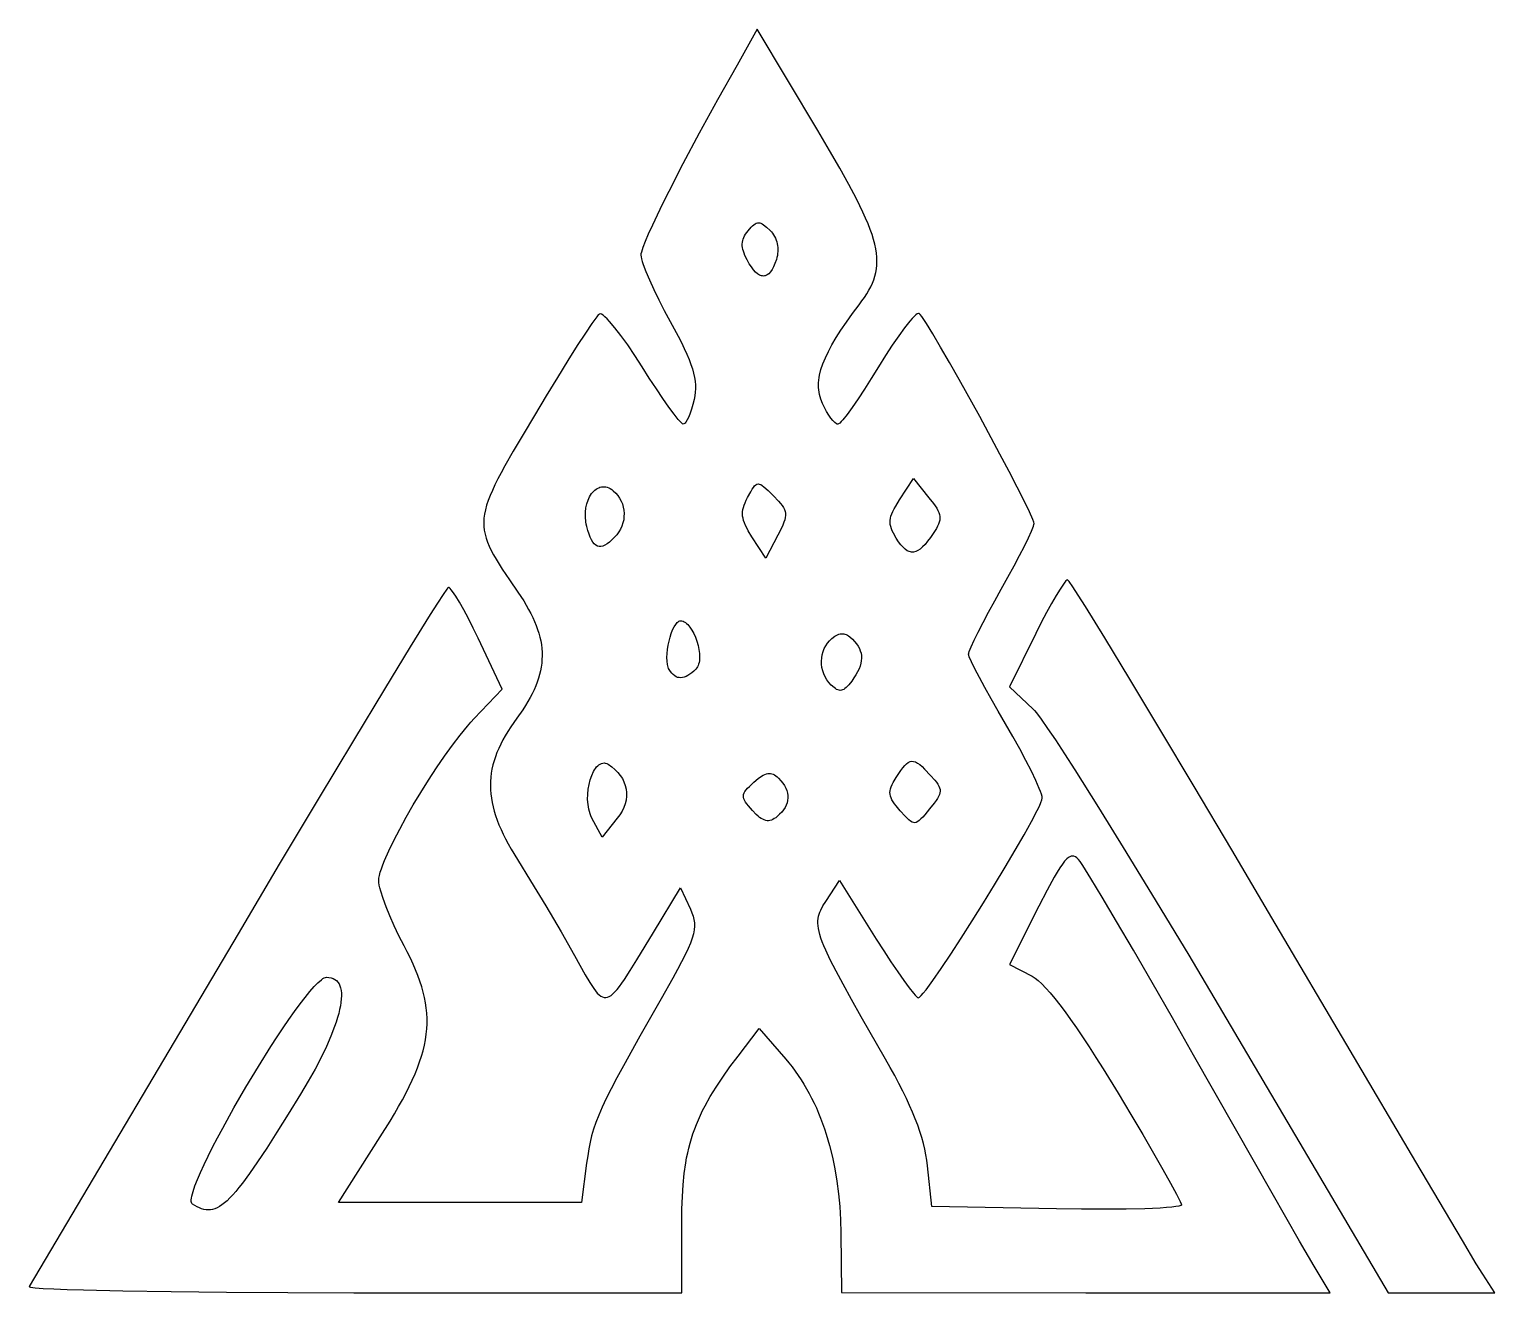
# Model space of a CAD drawing. Extents: x 0 to 1400, y 0 to 980.
# Drawn here: x 611.3 to 790.2, y 277 to 431.2 of the extents above; entities that cross this region are included whole.
import ezdxf

# ---------------------------------------------------------------- set-up
doc = ezdxf.new("R2010")
doc.units = 0
doc.layers.add('Calque_par_d_faut', color=18, linetype='CONTINUOUS')

msp = doc.modelspace()

# ---------------------------------------------------------------- linework, layer by layer
at = {"layer": 'Calque_par_d_faut'}
for points in [[(691, 285.54), (691.02, 287.19), (691.07, 288.73), (691.16, 290.17), (691.3, 291.54), (691.48, 292.83), (691.59, 293.45), (691.72, 294.06), (691.86, 294.66), (692.01, 295.25), (692.18, 295.83), (692.36, 296.41), (692.57, 296.98), (692.78, 297.54), (693.02, 298.1), (693.27, 298.66), (693.54, 299.22), (693.83, 299.79), (694.47, 300.93), (695.18, 302.1), (695.99, 303.3), (696.88, 304.56), (697.86, 305.88), (700.44, 309.26), (703.68, 305.51), (704.08, 305.04), (704.46, 304.55), (704.84, 304.04), (705.2, 303.53), (705.55, 303), (705.89, 302.46), (706.22, 301.9), (706.54, 301.33), (706.84, 300.75), (707.14, 300.15), (707.42, 299.55), (707.69, 298.93), (707.94, 298.3), (708.19, 297.65), (708.42, 297), (708.64, 296.33), (708.84, 295.65), (709.04, 294.97), (709.39, 293.56), (709.69, 292.1), (709.94, 290.61), (710.14, 289.08), (710.29, 287.5), (710.39, 285.9), (710.43, 284.25), (710.5, 277.01), (740.33, 277), (770.16, 277), (768.2, 280.25), (766.42, 283.29), (763.06, 289.15), (758.58, 297.01), (753.47, 306), (750.88, 310.55), (748.41, 314.85), (746.13, 318.79), (744.08, 322.3), (742.33, 325.26), (740.93, 327.57), (739.95, 329.15), (739.63, 329.63), (739.43, 329.88), (739.24, 330.07), (739.04, 330.21), (738.85, 330.29), (738.75, 330.3), (738.65, 330.3), (738.54, 330.29), (738.44, 330.25), (738.22, 330.13), (737.98, 329.94), (737.72, 329.66), (737.45, 329.31), (737.14, 328.87), (736.81, 328.33), (736.44, 327.7), (735.6, 326.15), (734.58, 324.16), (731, 317.05), (733.76, 315.63), (734.12, 315.4), (734.52, 315.09), (734.96, 314.68), (735.44, 314.19), (735.97, 313.6), (736.53, 312.92), (737.14, 312.15), (737.78, 311.3), (738.46, 310.35), (739.18, 309.32), (739.93, 308.21), (740.73, 307), (741.55, 305.71), (742.42, 304.34), (744.26, 301.34), (745.81, 298.74), (747.26, 296.29), (748.58, 294.03), (749.73, 292.04), (750.67, 290.35), (751.39, 289.03), (751.84, 288.13), (751.96, 287.86), (752, 287.72), (751.98, 287.68), (751.92, 287.64), (751.69, 287.57), (751.31, 287.5), (750.8, 287.44), (750.15, 287.38), (749.39, 287.33), (747.52, 287.25), (745.26, 287.2), (742.67, 287.18), (739.81, 287.18), (736.75, 287.22), (721.5, 287.5), (720.99, 292.5), (720.91, 293.16), (720.8, 293.83), (720.66, 294.51), (720.49, 295.22), (720.29, 295.94), (720.06, 296.67), (719.8, 297.43), (719.5, 298.22), (719.17, 299.02), (718.81, 299.86), (718.41, 300.72), (717.98, 301.61), (717.51, 302.53), (717, 303.49), (716.45, 304.47), (715.87, 305.5), (712.91, 310.66), (711.71, 312.79), (710.69, 314.64), (709.83, 316.25), (709.12, 317.64), (708.56, 318.82), (708.34, 319.35), (708.14, 319.84), (707.98, 320.29), (707.85, 320.71), (707.75, 321.1), (707.67, 321.45), (707.63, 321.79), (707.61, 322.1), (707.61, 322.4), (707.64, 322.68), (707.69, 322.95), (707.76, 323.2), (707.85, 323.46), (707.96, 323.71), (708.23, 324.21), (708.57, 324.74), (710.26, 327.32), (714.74, 320.16), (715.65, 318.72), (716.53, 317.38), (717.35, 316.16), (718.1, 315.1), (718.74, 314.23), (719.27, 313.57), (719.48, 313.32), (719.65, 313.15), (719.78, 313.04), (719.87, 313), (719.93, 313.02), (720.01, 313.07), (720.21, 313.26), (720.48, 313.56), (720.81, 313.98), (721.65, 315.11), (722.66, 316.58), (723.83, 318.33), (725.11, 320.28), (726.45, 322.39), (727.82, 324.58), (729.18, 326.79), (730.48, 328.95), (731.7, 331), (732.78, 332.88), (733.69, 334.52), (734.39, 335.87), (734.65, 336.4), (734.84, 336.84), (734.96, 337.17), (735, 337.38), (734.98, 337.57), (734.91, 337.83), (734.8, 338.16), (734.64, 338.55), (734.23, 339.5), (733.68, 340.64), (733.01, 341.95), (732.25, 343.38), (731.4, 344.89), (730.5, 346.45), (729.6, 347.99), (728.75, 349.47), (727.99, 350.85), (727.32, 352.08), (726.77, 353.14), (726.36, 354), (726.09, 354.61), (726.02, 354.81), (726, 354.94), (726.02, 355.07), (726.08, 355.26), (726.32, 355.84), (726.69, 356.64), (727.17, 357.64), (727.77, 358.79), (728.45, 360.07), (729.2, 361.44), (730, 362.88), (730.8, 364.32), (731.55, 365.7), (732.23, 366.98), (732.83, 368.14), (733.31, 369.15), (733.68, 369.96), (733.92, 370.56), (733.98, 370.76), (734, 370.89), (733.96, 371.07), (733.85, 371.37), (733.44, 372.32), (732.79, 373.66), (731.95, 375.32), (730.95, 377.25), (729.83, 379.37), (727.37, 383.93), (724.86, 388.45), (723.68, 390.54), (722.59, 392.42), (721.65, 394.02), (720.87, 395.28), (720.3, 396.14), (720.11, 396.39), (719.98, 396.51), (719.93, 396.53), (719.88, 396.53), (719.74, 396.47), (719.56, 396.34), (719.35, 396.14), (719.1, 395.89), (718.83, 395.58), (718.2, 394.79), (717.48, 393.81), (716.69, 392.67), (715.86, 391.39), (714.99, 389.99), (714.13, 388.59), (713.3, 387.28), (712.51, 386.09), (711.8, 385.05), (711.17, 384.2), (710.66, 383.55), (710.45, 383.32), (710.28, 383.14), (710.14, 383.04), (710.05, 383), (709.97, 383.01), (709.88, 383.05), (709.67, 383.2), (709.44, 383.44), (709.19, 383.75), (708.93, 384.13), (708.67, 384.56), (708.41, 385.04), (708.16, 385.55), (707.95, 386.08), (707.87, 386.35), (707.8, 386.63), (707.75, 386.9), (707.71, 387.19), (707.69, 387.48), (707.68, 387.77), (707.69, 388.07), (707.72, 388.38), (707.76, 388.69), (707.82, 389.01), (707.98, 389.68), (708.22, 390.37), (708.52, 391.11), (708.89, 391.89), (709.33, 392.71), (709.84, 393.58), (710.43, 394.5), (711.09, 395.47), (711.83, 396.5), (712.65, 397.59), (712.98, 398.05), (713.29, 398.49), (713.58, 398.93), (713.83, 399.36), (714.06, 399.79), (714.26, 400.21), (714.43, 400.64), (714.57, 401.08), (714.68, 401.52), (714.76, 401.97), (714.81, 402.43), (714.82, 402.9), (714.81, 403.39), (714.76, 403.9), (714.68, 404.43), (714.56, 404.98), (714.41, 405.55), (714.22, 406.16), (714, 406.79), (713.74, 407.46), (713.44, 408.16), (713.11, 408.9), (712.74, 409.68), (712.33, 410.5), (711.39, 412.28), (710.29, 414.25), (709.03, 416.43), (707.6, 418.85), (700.21, 431.21), (697.74, 426.85), (695.34, 422.58), (693.13, 418.52), (691.13, 414.77), (689.4, 411.41), (688.65, 409.91), (687.98, 408.53), (687.4, 407.3), (686.91, 406.22), (686.52, 405.3), (686.23, 404.56), (686.06, 404), (686.01, 403.79), (686, 403.63), (686.02, 403.44), (686.07, 403.18), (686.16, 402.87), (686.28, 402.51), (686.61, 401.64), (687.05, 400.61), (687.58, 399.46), (688.19, 398.2), (688.86, 396.89), (689.58, 395.55), (690.54, 393.77), (690.94, 392.97), (691.3, 392.24), (691.61, 391.55), (691.88, 390.91), (692.11, 390.31), (692.29, 389.75), (692.44, 389.23), (692.55, 388.72), (692.62, 388.25), (692.66, 387.78), (692.67, 387.34), (692.64, 386.9), (692.59, 386.46), (692.5, 386.02), (692.36, 385.41), (692.19, 384.85), (692.02, 384.34), (691.84, 383.89), (691.66, 383.53), (691.48, 383.25), (691.4, 383.15), (691.32, 383.08), (691.24, 383.04), (691.17, 383.02), (691.08, 383.06), (690.95, 383.17), (690.78, 383.35), (690.57, 383.58), (690.05, 384.23), (689.42, 385.09), (688.69, 386.13), (687.89, 387.31), (687.03, 388.62), (686.15, 390.02), (685.25, 391.41), (684.39, 392.68), (683.57, 393.82), (682.82, 394.78), (682.16, 395.56), (681.87, 395.86), (681.61, 396.11), (681.38, 396.3), (681.19, 396.42), (681.04, 396.47), (680.98, 396.47), (680.93, 396.45), (680.8, 396.34), (680.61, 396.11), (680.03, 395.31), (679.24, 394.13), (678.24, 392.6), (677.09, 390.78), (675.82, 388.72), (674.44, 386.47), (673.01, 384.08), (671.62, 381.75), (670.42, 379.71), (669.39, 377.91), (668.95, 377.09), (668.54, 376.33), (668.18, 375.61), (667.87, 374.93), (667.59, 374.29), (667.36, 373.68), (667.17, 373.11), (667.02, 372.56), (666.92, 372.03), (666.85, 371.52), (666.82, 371.03), (666.84, 370.54), (666.89, 370.06), (666.98, 369.58), (667.11, 369.1), (667.28, 368.61), (667.49, 368.12), (667.73, 367.6), (668.02, 367.07), (668.34, 366.52), (668.69, 365.94), (669.08, 365.33), (669.97, 364), (671, 362.49), (671.7, 361.43), (672.01, 360.92), (672.3, 360.41), (672.57, 359.91), (672.81, 359.41), (673.03, 358.92), (673.23, 358.44), (673.4, 357.96), (673.55, 357.49), (673.67, 357.02), (673.77, 356.56), (673.85, 356.1), (673.91, 355.64), (673.94, 355.18), (673.95, 354.73), (673.93, 354.27), (673.89, 353.82), (673.83, 353.36), (673.74, 352.91), (673.63, 352.45), (673.5, 351.99), (673.34, 351.52), (673.16, 351.06), (672.96, 350.59), (672.73, 350.11), (672.48, 349.63), (672.2, 349.15), (671.91, 348.66), (671.58, 348.16), (670.87, 347.14), (670.48, 346.59), (670.11, 346.05), (669.76, 345.51), (669.45, 344.99), (669.15, 344.47), (668.89, 343.95), (668.65, 343.44), (668.43, 342.93), (668.24, 342.42), (668.08, 341.92), (667.94, 341.42), (667.82, 340.92), (667.74, 340.42), (667.68, 339.91), (667.64, 339.41), (667.63, 338.9), (667.64, 338.39), (667.68, 337.88), (667.75, 337.36), (667.84, 336.84), (667.96, 336.31), (668.1, 335.78), (668.27, 335.23), (668.46, 334.68), (668.68, 334.12), (668.93, 333.55), (669.2, 332.97), (669.49, 332.38), (669.82, 331.77), (670.16, 331.15), (670.93, 329.88), (672.53, 327.29), (674.38, 324.22), (676.25, 321.04), (677.9, 318.16), (679.22, 315.8), (679.76, 314.88), (680.24, 314.14), (680.47, 313.84), (680.68, 313.58), (680.89, 313.37), (681.1, 313.21), (681.3, 313.1), (681.5, 313.04), (681.71, 313.02), (681.92, 313.06), (682.13, 313.15), (682.36, 313.29), (682.59, 313.48), (682.84, 313.72), (683.1, 314.02), (683.38, 314.37), (683.67, 314.77), (683.99, 315.23), (684.7, 316.32), (685.51, 317.63), (687.53, 320.96), (690.85, 326.43), (692.04, 323.81), (692.22, 323.38), (692.37, 322.97), (692.48, 322.57), (692.54, 322.16), (692.55, 321.74), (692.51, 321.29), (692.42, 320.81), (692.26, 320.27), (692.05, 319.67), (691.76, 319), (691.41, 318.25), (690.98, 317.4), (690.48, 316.45), (689.89, 315.38), (688.46, 312.85), (685.87, 308.31), (683.86, 304.71), (683.05, 303.21), (682.36, 301.88), (681.76, 300.7), (681.26, 299.64), (680.85, 298.67), (680.5, 297.79), (680.22, 296.96), (679.99, 296.16), (679.8, 295.36), (679.64, 294.56), (679.51, 293.71), (679.38, 292.81), (678.74, 288), (663.92, 288), (649.09, 288), (654.19, 296.02), (655.38, 297.93), (655.92, 298.84), (656.43, 299.71), (656.9, 300.56), (657.33, 301.38), (657.73, 302.18), (658.1, 302.95), (658.43, 303.71), (658.73, 304.44), (658.99, 305.16), (659.22, 305.86), (659.42, 306.54), (659.58, 307.22), (659.71, 307.88), (659.81, 308.54), (659.87, 309.19), (659.9, 309.83), (659.9, 310.47), (659.87, 311.11), (659.81, 311.75), (659.71, 312.39), (659.59, 313.04), (659.43, 313.69), (659.25, 314.35), (659.03, 315.03), (658.78, 315.71), (658.5, 316.4), (658.19, 317.11), (657.86, 317.84), (657.49, 318.59), (657.09, 319.35), (656.47, 320.57), (655.89, 321.79), (655.37, 322.98), (654.91, 324.1), (654.53, 325.12), (654.24, 326.02), (654.14, 326.41), (654.06, 326.75), (654.02, 327.05), (654, 327.29), (654.02, 327.58), (654.08, 327.92), (654.19, 328.31), (654.33, 328.75), (654.5, 329.24), (654.71, 329.76), (655.22, 330.92), (655.84, 332.2), (656.56, 333.58), (657.36, 335.03), (658.22, 336.53), (659.14, 338.05), (660.09, 339.57), (661.06, 341.05), (662.03, 342.47), (663, 343.82), (663.93, 345.05), (664.83, 346.15), (665.26, 346.63), (665.67, 347.08), (669.08, 350.66), (666.14, 356.88), (665.53, 358.13), (664.94, 359.29), (664.38, 360.35), (663.86, 361.27), (663.4, 362.03), (663.01, 362.6), (662.85, 362.81), (662.71, 362.97), (662.6, 363.06), (662.52, 363.09), (662.45, 363.04), (662.32, 362.87), (661.87, 362.23), (661.19, 361.18), (660.28, 359.76), (657.85, 355.85), (654.69, 350.67), (650.9, 344.4), (646.59, 337.22), (641.86, 329.29), (636.82, 320.8), (611.34, 277.75), (611.35, 277.73), (611.37, 277.71), (611.5, 277.67), (612.07, 277.6), (613.02, 277.53), (614.33, 277.46), (615.98, 277.39), (617.95, 277.33), (622.78, 277.22), (628.66, 277.13), (635.42, 277.06), (642.9, 277.02), (650.94, 277), (691, 277), (691, 285.54)], [(698.97, 403.06), (698.7, 403.61), (698.59, 403.87), (698.51, 404.11), (698.44, 404.35), (698.4, 404.57), (698.38, 404.79), (698.37, 405), (698.39, 405.21), (698.43, 405.41), (698.49, 405.61), (698.57, 405.81), (698.67, 406.01), (698.79, 406.21), (699.09, 406.61), (699.47, 407.04), (699.63, 407.21), (699.79, 407.34), (699.94, 407.45), (700.08, 407.53), (700.22, 407.57), (700.36, 407.59), (700.51, 407.58), (700.65, 407.54), (700.81, 407.47), (700.97, 407.36), (701.34, 407.07), (701.77, 406.66), (701.93, 406.49), (702.07, 406.31), (702.2, 406.12), (702.32, 405.92), (702.42, 405.71), (702.51, 405.49), (702.58, 405.27), (702.64, 405.04), (702.68, 404.81), (702.71, 404.57), (702.72, 404.33), (702.71, 404.09), (702.69, 403.84), (702.66, 403.6), (702.6, 403.36), (702.54, 403.11), (702.37, 402.64), (702.2, 402.23), (702.01, 401.89), (701.82, 401.6), (701.62, 401.38), (701.41, 401.22), (701.19, 401.13), (701.08, 401.1), (700.96, 401.09), (700.85, 401.1), (700.73, 401.12), (700.49, 401.21), (700.25, 401.37), (700, 401.58), (699.75, 401.86), (699.49, 402.2), (699.23, 402.6), (698.97, 403.06)], [(699.56, 369.26), (699.1, 370), (698.92, 370.34), (698.76, 370.65), (698.64, 370.95), (698.54, 371.24), (698.47, 371.52), (698.42, 371.78), (698.41, 372.05), (698.42, 372.32), (698.45, 372.58), (698.52, 372.85), (698.61, 373.14), (698.72, 373.43), (698.86, 373.73), (699.03, 374.05), (699.42, 374.77), (699.59, 375.06), (699.74, 375.29), (699.88, 375.47), (700.02, 375.6), (700.16, 375.69), (700.3, 375.72), (700.46, 375.7), (700.63, 375.64), (700.81, 375.53), (701.03, 375.37), (701.54, 374.9), (702.2, 374.25), (702.8, 373.62), (703.04, 373.34), (703.24, 373.09), (703.4, 372.84), (703.52, 372.6), (703.61, 372.37), (703.65, 372.13), (703.66, 371.88), (703.63, 371.61), (703.57, 371.33), (703.47, 371.03), (703.34, 370.69), (703.17, 370.32), (702.73, 369.46), (701.27, 366.66), (699.56, 369.26)], [(717.18, 369.08), (716.82, 369.7), (716.69, 369.98), (716.58, 370.25), (716.5, 370.51), (716.45, 370.76), (716.42, 371.01), (716.43, 371.26), (716.47, 371.52), (716.53, 371.78), (716.63, 372.06), (716.76, 372.36), (716.92, 372.67), (717.11, 373.01), (717.58, 373.77), (719.29, 376.37), (721.17, 374.04), (721.71, 373.34), (721.93, 373.04), (722.11, 372.75), (722.25, 372.49), (722.37, 372.24), (722.44, 371.99), (722.49, 371.76), (722.5, 371.53), (722.48, 371.3), (722.42, 371.06), (722.34, 370.81), (722.22, 370.55), (722.08, 370.28), (721.69, 369.66), (721.34, 369.16), (721.01, 368.72), (720.7, 368.34), (720.4, 368.02), (720.11, 367.77), (719.83, 367.58), (719.56, 367.46), (719.29, 367.39), (719.16, 367.38), (719.03, 367.39), (718.9, 367.41), (718.77, 367.45), (718.51, 367.57), (718.26, 367.75), (718, 367.99), (717.73, 368.29), (717.46, 368.66), (717.18, 369.08)], [(679.41, 370.51), (679.34, 370.81), (679.29, 371.11), (679.23, 371.69), (679.23, 372.26), (679.29, 372.79), (679.4, 373.29), (679.55, 373.75), (679.74, 374.16), (679.97, 374.53), (680.1, 374.69), (680.24, 374.83), (680.38, 374.96), (680.53, 375.08), (680.68, 375.17), (680.85, 375.25), (681.01, 375.31), (681.18, 375.35), (681.35, 375.37), (681.53, 375.37), (681.71, 375.35), (681.89, 375.31), (682.08, 375.24), (682.26, 375.15), (682.45, 375.03), (682.63, 374.89), (682.93, 374.61), (683.19, 374.31), (683.41, 373.98), (683.6, 373.63), (683.74, 373.27), (683.85, 372.9), (683.92, 372.51), (683.95, 372.12), (683.94, 371.73), (683.9, 371.33), (683.81, 370.95), (683.69, 370.57), (683.52, 370.2), (683.32, 369.85), (683.08, 369.51), (682.8, 369.2), (682.47, 368.89), (682.16, 368.62), (681.88, 368.41), (681.61, 368.25), (681.35, 368.14), (681.12, 368.09), (680.89, 368.09), (680.69, 368.14), (680.49, 368.24), (680.31, 368.4), (680.14, 368.61), (679.98, 368.88), (679.82, 369.21), (679.68, 369.59), (679.54, 370.02), (679.41, 370.51)], [(788.77, 279.25), (787.98, 280.54), (786.29, 283.38), (780.61, 292.96), (772.58, 306.56), (763.04, 322.75), (758.14, 331.04), (753.56, 338.77), (749.37, 345.77), (745.69, 351.88), (742.62, 356.93), (740.27, 360.75), (739.39, 362.14), (738.72, 363.16), (738.29, 363.79), (738.16, 363.95), (738.09, 364), (738.01, 363.97), (737.89, 363.87), (737.75, 363.71), (737.58, 363.49), (737.17, 362.88), (736.68, 362.09), (736.12, 361.12), (735.52, 360.01), (734.88, 358.79), (734.22, 357.48), (731, 350.97), (733.88, 348.23), (734.06, 348.05), (734.28, 347.78), (734.88, 346.99), (735.65, 345.88), (736.6, 344.47), (737.71, 342.78), (738.96, 340.84), (741.86, 336.24), (745.21, 330.83), (748.92, 324.76), (752.88, 318.19), (757, 311.25), (777.24, 277), (783.74, 277), (790.23, 277), (788.77, 279.25)], [(689.46, 353.06), (689.39, 353.19), (689.33, 353.34), (689.25, 353.69), (689.2, 354.09), (689.18, 354.54), (689.2, 355.02), (689.25, 355.51), (689.33, 356.02), (689.44, 356.52), (689.57, 357.01), (689.71, 357.47), (689.88, 357.89), (690.06, 358.26), (690.25, 358.56), (690.44, 358.8), (690.55, 358.88), (690.65, 358.95), (690.75, 358.99), (690.86, 359), (691.01, 358.99), (691.15, 358.95), (691.3, 358.88), (691.44, 358.8), (691.59, 358.69), (691.72, 358.56), (691.99, 358.25), (692.24, 357.88), (692.47, 357.46), (692.67, 357), (692.84, 356.51), (692.98, 356.01), (693.08, 355.51), (693.15, 355.02), (693.16, 354.55), (693.14, 354.11), (693.1, 353.91), (693.05, 353.72), (692.99, 353.55), (692.92, 353.39), (692.83, 353.25), (692.72, 353.12), (692.46, 352.88), (692.21, 352.66), (691.97, 352.48), (691.74, 352.33), (691.51, 352.21), (691.3, 352.13), (691.09, 352.07), (690.88, 352.05), (690.69, 352.07), (690.49, 352.11), (690.31, 352.19), (690.13, 352.3), (689.96, 352.44), (689.79, 352.61), (689.62, 352.82), (689.46, 353.06)], [(709.24, 351.16), (708.95, 351.48), (708.71, 351.82), (708.5, 352.17), (708.33, 352.54), (708.21, 352.92), (708.11, 353.31), (708.06, 353.7), (708.05, 354.1), (708.08, 354.49), (708.14, 354.87), (708.24, 355.25), (708.38, 355.61), (708.56, 355.95), (708.78, 356.28), (709.03, 356.58), (709.32, 356.85), (709.67, 357.12), (710, 357.3), (710.16, 357.36), (710.31, 357.41), (710.46, 357.43), (710.61, 357.44), (710.76, 357.42), (710.91, 357.39), (711.06, 357.34), (711.21, 357.26), (711.36, 357.17), (711.51, 357.06), (711.82, 356.78), (712.09, 356.49), (712.32, 356.21), (712.51, 355.93), (712.67, 355.64), (712.79, 355.35), (712.88, 355.06), (712.93, 354.76), (712.94, 354.46), (712.91, 354.14), (712.86, 353.82), (712.76, 353.49), (712.63, 353.15), (712.46, 352.8), (712.25, 352.43), (712.01, 352.05), (711.74, 351.65), (711.38, 351.2), (711.06, 350.86), (710.91, 350.73), (710.76, 350.64), (710.62, 350.57), (710.48, 350.53), (710.34, 350.51), (710.19, 350.53), (710.05, 350.57), (709.9, 350.63), (709.75, 350.73), (709.58, 350.85), (709.24, 351.16)], [(717.66, 335.83), (717.15, 336.41), (716.95, 336.68), (716.78, 336.93), (716.64, 337.16), (716.54, 337.39), (716.46, 337.61), (716.42, 337.83), (716.41, 338.05), (716.43, 338.27), (716.48, 338.51), (716.56, 338.75), (716.67, 339.01), (716.81, 339.28), (717.17, 339.9), (717.73, 340.75), (717.97, 341.08), (718.21, 341.36), (718.43, 341.57), (718.64, 341.73), (718.86, 341.83), (719.07, 341.87), (719.3, 341.85), (719.53, 341.78), (719.78, 341.65), (720.04, 341.46), (720.33, 341.22), (720.64, 340.91), (721.37, 340.14), (721.89, 339.55), (722.09, 339.3), (722.25, 339.06), (722.38, 338.84), (722.47, 338.64), (722.52, 338.43), (722.54, 338.23), (722.51, 338.03), (722.45, 337.81), (722.35, 337.58), (722.2, 337.34), (722.03, 337.06), (721.81, 336.77), (721.25, 336.06), (720.66, 335.34), (720.41, 335.05), (720.19, 334.82), (719.99, 334.63), (719.8, 334.5), (719.62, 334.41), (719.45, 334.37), (719.28, 334.39), (719.11, 334.45), (718.92, 334.56), (718.72, 334.72), (718.5, 334.92), (718.25, 335.18), (717.66, 335.83)], [(680.03, 334.94), (679.91, 335.19), (679.81, 335.45), (679.72, 335.72), (679.65, 336.01), (679.59, 336.3), (679.55, 336.6), (679.5, 337.21), (679.51, 337.83), (679.57, 338.44), (679.67, 339.04), (679.82, 339.61), (680, 340.13), (680.21, 340.6), (680.33, 340.81), (680.46, 341), (680.59, 341.17), (680.73, 341.31), (680.87, 341.44), (681.02, 341.53), (681.18, 341.6), (681.34, 341.65), (681.5, 341.66), (681.66, 341.64), (681.83, 341.59), (682, 341.5), (682.44, 341.2), (682.84, 340.87), (683.19, 340.51), (683.49, 340.14), (683.74, 339.75), (683.94, 339.34), (684.09, 338.91), (684.19, 338.48), (684.24, 338.04), (684.24, 337.59), (684.19, 337.13), (684.08, 336.68), (683.92, 336.23), (683.71, 335.78), (683.44, 335.34), (683.12, 334.9), (681.27, 332.62), (680.03, 334.94)], [(699.64, 335.84), (699.14, 336.42), (698.94, 336.67), (698.78, 336.89), (698.65, 337.1), (698.57, 337.29), (698.52, 337.47), (698.51, 337.65), (698.53, 337.82), (698.6, 338), (698.7, 338.18), (698.84, 338.37), (699.03, 338.58), (699.25, 338.8), (699.81, 339.32), (700.3, 339.75), (700.74, 340.06), (700.94, 340.18), (701.13, 340.27), (701.32, 340.34), (701.49, 340.38), (701.66, 340.39), (701.83, 340.38), (701.99, 340.34), (702.16, 340.28), (702.32, 340.19), (702.48, 340.08), (702.64, 339.95), (702.81, 339.79), (703.09, 339.49), (703.32, 339.19), (703.52, 338.89), (703.68, 338.59), (703.8, 338.29), (703.89, 337.99), (703.93, 337.69), (703.94, 337.39), (703.91, 337.09), (703.85, 336.8), (703.74, 336.5), (703.6, 336.22), (703.42, 335.94), (703.2, 335.66), (702.94, 335.39), (702.65, 335.13), (702.46, 334.98), (702.28, 334.86), (702.1, 334.76), (701.93, 334.68), (701.75, 334.63), (701.58, 334.61), (701.41, 334.61), (701.24, 334.64), (701.06, 334.7), (700.88, 334.78), (700.69, 334.89), (700.5, 335.02), (700.3, 335.18), (700.09, 335.38), (699.64, 335.84)], [(631.26, 287.82), (631.19, 287.89), (631.14, 288), (631.11, 288.14), (631.11, 288.32), (631.13, 288.53), (631.18, 288.77), (631.33, 289.34), (631.56, 290.03), (631.87, 290.81), (632.24, 291.68), (632.68, 292.64), (633.17, 293.67), (633.72, 294.76), (634.32, 295.9), (634.95, 297.09), (636.32, 299.57), (637.79, 302.1), (639.31, 304.62), (640.84, 307.05), (641.59, 308.21), (642.32, 309.32), (643.04, 310.36), (643.73, 311.34), (644.39, 312.24), (645.01, 313.05), (645.58, 313.76), (646.11, 314.36), (646.58, 314.84), (647, 315.2), (647.18, 315.33), (647.34, 315.42), (647.49, 315.48), (647.62, 315.5), (647.92, 315.48), (648.19, 315.43), (648.43, 315.35), (648.65, 315.24), (648.84, 315.09), (649.01, 314.91), (649.15, 314.7), (649.26, 314.47), (649.34, 314.2), (649.41, 313.9), (649.44, 313.58), (649.45, 313.23), (649.43, 312.85), (649.39, 312.44), (649.32, 312.01), (649.23, 311.56), (649.12, 311.07), (648.97, 310.57), (648.81, 310.04), (648.62, 309.49), (648.16, 308.31), (647.61, 307.05), (646.96, 305.71), (646.22, 304.3), (645.38, 302.81), (644.45, 301.25), (642.93, 298.78), (641.56, 296.59), (640.33, 294.66), (639.22, 292.99), (638.24, 291.56), (637.35, 290.35), (636.94, 289.83), (636.55, 289.35), (636.18, 288.93), (635.83, 288.56), (635.5, 288.23), (635.17, 287.95), (634.86, 287.71), (634.57, 287.51), (634.28, 287.36), (634, 287.24), (633.72, 287.16), (633.45, 287.11), (633.18, 287.1), (632.92, 287.12), (632.65, 287.17), (632.38, 287.25), (632.11, 287.35), (631.84, 287.48), (631.55, 287.64), (631.26, 287.82)]]:
    msp.add_lwpolyline(points, close=True, dxfattribs=at)

doc.saveas('drawing.dxf')
